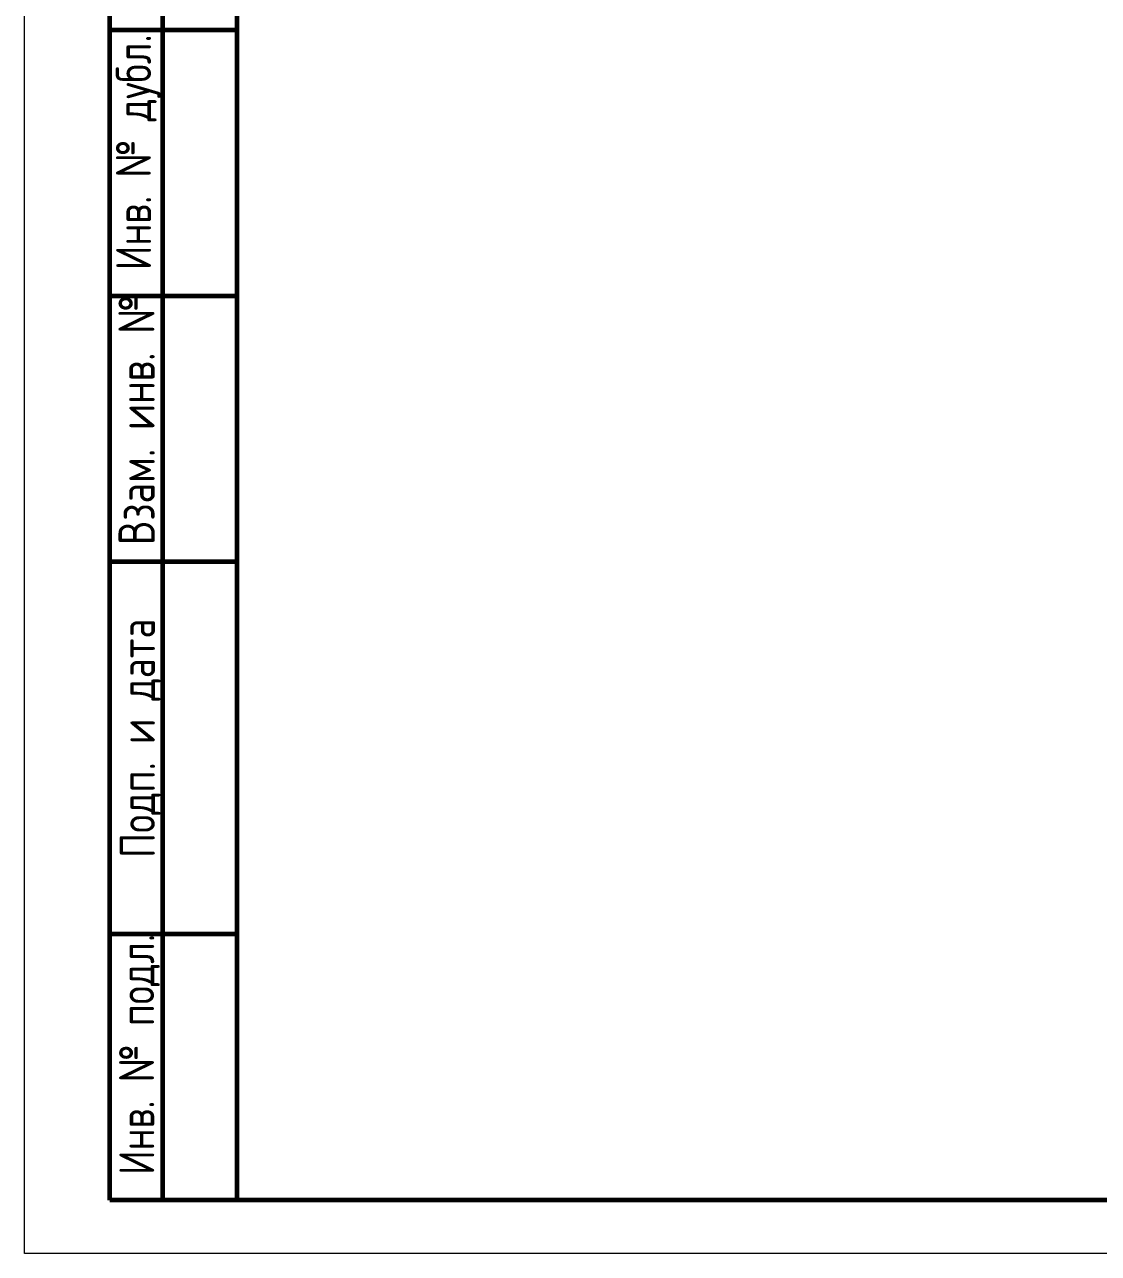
# Model space of a CAD drawing. Header units: millimetres. Extents: x -102 to 318, y -87 to 210.
# Drawn here: x -102 to -1.1, y -87 to 28.5 of the extents above; entities that cross this region are included whole.
import ezdxf
from ezdxf.enums import TextEntityAlignment as Align

# ---------------------------------------------------------------- set-up
doc = ezdxf.new("R2010")
doc.units = ezdxf.units.MM
doc.linetypes.add('K5LT_BASIC', pattern=[0])
doc.linetypes.add('K5LT_THIN', pattern=[0])
for name, color, linetype in [('BORDER_TEXT', 7, 'Continuous'), ('TEXT', 4, 'Continuous'), ('TEXT_TRANSLATION_EN', 51, 'Continuous'), ('TITLE_TEXT', 7, 'Continuous')]:
    doc.layers.add(name, color=color, linetype=linetype)
doc.styles.get("Standard").update_dxf_attribs({"font": 'GOST_A.TTF'})

# ---------------------------------------------------------------- blocks, each defined once
blk = doc.blocks.new('Border_A3')
at = {"color": 7, "linetype": 'K5LT_THIN', "lineweight": 18}
for p, q in [((-20, -5), (-20, 292)), ((400, -5), (-20, -5))]:
    blk.add_line(p, q, dxfattribs=at)
at = {"color": 7, "linetype": 'K5LT_BASIC', "lineweight": 60}
for p, q in [((0, 0), (0, 287)), ((-12, 0), (-12, 145)), ((-7, 0), (-7, 145)), ((0, 110), (-12, 110)), ((0, 85), (-12, 85)), ((0, 60), (-12, 60)), ((0, 25), (-12, 25)), ((0, 0), (-12, 0)), ((395, 0), (0, 0))]:
    blk.add_line(p, q, dxfattribs=at)
at = {"color": 7, "attachment_point": 1, "rotation": 90}
for s, insert, char_height in [('Инв. № дубл.', (-11.41, 87.42), 3.3), ('Взам. инв. №', (-11.17, 61.58), 3.4), ('Инв. № подл.', (-11.11, 2.37), 3.3)]:
    blk.add_mtext(s, dxfattribs=dict(at, insert=insert, char_height=char_height))
at = {"insert": (-11.04, 32.18), "char_height": 3.3, "attachment_point": 1, "rotation": 90}
blk.add_mtext_dynamic_manual_height_columns('Подп. и дата', width=23.8857, gutter_width=12.5, heights=[0], dxfattribs=at)
at = {"layer": 'BORDER_TEXT', "color": 7}
for tag, height, p in [('RUTITLE', 4, (335, 47.5)), ('PROJECT_TITLE_2', 4, (313.54, 26.7)), ('PROJECT_TITLE_3', 4, (313.54, 19.47)), ('RUSHTS', 2.5, (391.73, 17.23)), ('RUSHEET', 2.5, (363.59, 17.19)), ('COMPANY', 4, (310, 7.5))]:
    blk.add_attdef(tag, text='', height=height, dxfattribs=at).set_placement(p, align=Align.MIDDLE_CENTER)
blk.add_attdef('PROJECT_TITLE_1', text='', height=4, dxfattribs=at).set_placement((313.31, 35.19), align=Align.TOP_CENTER)
at = {"layer": 'TEXT', "color": 7, "lineweight": 5}
for tag, p in [('RUDES', (227.5, 27.5)), ('RUCHECK', (227.5, 22.5)), ('RUTCONT', (227.5, 17.5)), ('RUNCONT', (227.5, 7.5)), ('RUPEM', (227.5, 2.5))]:
    blk.add_attdef(tag, text='', height=2.5, dxfattribs=at).set_placement(p, align=Align.MIDDLE_LEFT)
for tag, p in [('RUDESDATA', (269.87, 27.34)), ('RUCHECKDATA', (269.87, 22.35)), ('RUTCONTDATA', (269.87, 17.35)), ('RUNCONTDATA', (269.87, 7.35)), ('RUPEMDATA', (269.87, 2.35))]:
    blk.add_attdef(tag, text='', height=2.3, dxfattribs=at).set_placement(p, align=Align.MIDDLE_CENTER)
at = {"layer": 'TEXT_TRANSLATION_EN', "color": 7}
blk.add_attdef('SCALE', text='', height=4, dxfattribs=at).set_placement((386, 27.5), align=Align.MIDDLE_CENTER)
at = {"layer": 'TITLE_TEXT', "color": 7}
blk.add_attdef('RUTITLE_TOP_001', (68.04, 280.8), '', height=4, rotation=180, dxfattribs=at)

msp = doc.modelspace()

# ---------------------------------------------------------------- block references
msp.add_blockref('Border_A3', (-82.043, -82.02))

doc.saveas('drawing.dxf')
